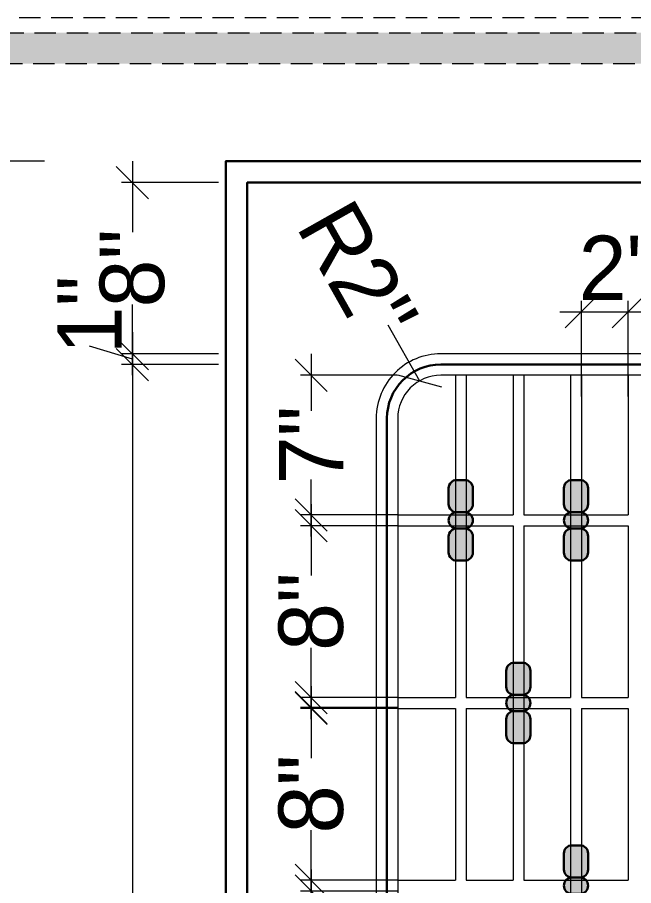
# Model space of a CAD drawing. Header units: millimetres. Extents: x 35877 to 3066687, y -650199 to -40525.
# Drawn here: x 147793.93 to 147822.61, y -180490.22 to -180449.81 of the extents above; entities that cross this region are included whole.
import ezdxf

# ---------------------------------------------------------------- set-up
doc = ezdxf.new("R2010")
doc.units = ezdxf.units.MM
doc.header["$MEASUREMENT"] = 0
doc.header["$PDMODE"] = 35
doc.linetypes.add('DASHED', pattern=[0.75, 0.5, -0.25])
doc.linetypes.add('DASHEDX2', pattern=[1.5, 1, -0.5])
doc.layers.get('Defpoints').update_dxf_attribs({"color": 220})
for name, color, linetype, lineweight in [('A8_FURNITURE', 32, 'Continuous', 30), ('Dimension', 10, 'DASHEDX2', 20), ('Elevation 4.5', 206, 'Continuous', 5), ('FURNITURE', 32, 'Continuous', 9), ('furniture dimensions', 1, 'DASHED', 0), ('wall', 7, 'Continuous', 30)]:
    doc.layers.add(name, color=color, linetype=linetype, lineweight=lineweight)
doc.styles.add('century g', font='GOTHIC.TTF')
doc.dimstyles.new('Archana', dxfattribs={"dimtxt": 2, "dimasz": 0.75, "dimexe": 0.5, "dimexo": 0.5, "dimgap": 0, "dimtad": 0, "dimzin": 0, "dimdsep": 46, "dimlunit": 4, "dimtxsty": 'century g', "dimblk": 'OBLIQUE', "dimcen": 0, "dimdle": 1, "dimclrd": 256, "dimclre": 256, "dimclrt": 256, "dimadec": 0, "dimazin": 0, "dimtfac": 1, "dimtofl": 0, "dimtmove": 1, "dimatfit": 3, "dimfxl": 1, "dimfxlon": 1, "dimtolj": 1, "dimtzin": 0, "dimlwd": -1, "dimlwe": -1, "dimarcsym": 0})

# ---------------------------------------------------------------- blocks, each defined once
blk = doc.blocks.new('_Oblique')
at = {"layer": 'wall', "color": 0, "lineweight": -2}
blk.add_line((-0.5, -0.5), (0.5, 0.5), dxfattribs=at)
blk = doc.blocks.new('*D348')
at = {"layer": 'Defpoints', "color": 0, "linetype": 'Continuous', "lineweight": 0, "transparency": 16777216}
for p in [(147791.19, -180456.506), (147806.83, -180456.506), (147806.83, -180549.465)]:
    blk.add_point(p, dxfattribs=at)
at = {"layer": 'furniture dimensions', "color": 5, "linetype": 'Continuous', "transparency": 16777216}
for p, q in [((147791.19, -180455.506), (147791.19, -180499.117)), ((147795.19, -180456.506), (147790.69, -180456.506)), ((147791.19, -180550.465), (147791.19, -180506.853))]:
    blk.add_line(p, q, dxfattribs=at)
at = {"layer": 'furniture dimensions', "color": 5, "linetype": 'ByBlock', "transparency": 16777216}
blk.add_line((147795.19, -180549.465), (147790.69, -180549.465), dxfattribs=at)
at = {"layer": 'furniture dimensions', "color": 5, "linetype": 'Continuous', "transparency": 16777216, "xscale": 1.5, "yscale": 1.5, "zscale": 1.5}
for p, rotation in [((147791.19, -180456.506), 90), ((147791.19, -180549.465), 270)]:
    blk.add_blockref('_Oblique', p, dxfattribs=dict(at, rotation=rotation))
at = {"layer": 'furniture dimensions', "linetype": 'Continuous', "lineweight": 0, "transparency": 16777216, "insert": (147791.19, -180502.985), "char_height": 3, "attachment_point": 5, "rotation": 90, "style": 'century g'}
blk.add_mtext('\\A1;7\'-9"', dxfattribs=at)
blk = doc.blocks.new('*D349')
at = {"layer": 'Defpoints', "color": 0, "linetype": 'Continuous', "lineweight": 0, "transparency": 16777216}
for p in [(147813.413, -180457.506), (147799.281, -180465.471), (147814.162, -180465.471)]:
    blk.add_point(p, dxfattribs=at)
at = {"layer": 'furniture dimensions', "color": 5, "linetype": 'Continuous', "transparency": 16777216}
for p, q in [((147799.281, -180456.506), (147799.281, -180459.805)), ((147799.281, -180466.471), (147799.281, -180463.172)), ((147803.281, -180465.471), (147798.781, -180465.471))]:
    blk.add_line(p, q, dxfattribs=at)
at = {"layer": 'furniture dimensions', "color": 5, "linetype": 'ByBlock', "transparency": 16777216}
blk.add_line((147803.281, -180457.506), (147798.781, -180457.506), dxfattribs=at)
at = {"layer": 'furniture dimensions', "color": 5, "linetype": 'Continuous', "transparency": 16777216, "xscale": 1.5, "yscale": 1.5, "zscale": 1.5}
for p, rotation in [((147799.281, -180457.506), 90), ((147799.281, -180465.471), 270)]:
    blk.add_blockref('_Oblique', p, dxfattribs=dict(at, rotation=rotation))
at = {"layer": 'furniture dimensions', "linetype": 'Continuous', "lineweight": 0, "transparency": 16777216, "insert": (147799.281, -180461.488), "char_height": 3, "attachment_point": 5, "rotation": 90, "style": 'century g'}
blk.add_mtext('\\A1;8"', dxfattribs=at)
blk = doc.blocks.new('*D350')
at = {"layer": 'Defpoints', "color": 0, "linetype": 'Continuous', "lineweight": 0, "transparency": 16777216}
for p in [(147813.63, -180465.971), (147799.281, -180539.965), (147813.846, -180539.965)]:
    blk.add_point(p, dxfattribs=at)
at = {"layer": 'furniture dimensions', "color": 5, "linetype": 'Continuous', "transparency": 16777216}
for p, q in [((147799.281, -180464.971), (147799.281, -180499.091)), ((147799.281, -180540.965), (147799.281, -180506.845)), ((147803.281, -180539.965), (147798.781, -180539.965))]:
    blk.add_line(p, q, dxfattribs=at)
at = {"layer": 'furniture dimensions', "color": 5, "linetype": 'ByBlock', "transparency": 16777216}
blk.add_line((147803.281, -180465.971), (147798.781, -180465.971), dxfattribs=at)
at = {"layer": 'furniture dimensions', "color": 5, "linetype": 'Continuous', "transparency": 16777216, "xscale": 1.5, "yscale": 1.5, "zscale": 1.5}
for p, rotation in [((147799.281, -180465.971), 90), ((147799.281, -180539.965), 270)]:
    blk.add_blockref('_Oblique', p, dxfattribs=dict(at, rotation=rotation))
at = {"layer": 'furniture dimensions', "linetype": 'Continuous', "lineweight": 0, "transparency": 16777216, "insert": (147799.281, -180502.968), "char_height": 3, "attachment_point": 5, "rotation": 90, "style": 'century g'}
blk.add_mtext('\\A1;6\'-2"', dxfattribs=at)
blk = doc.blocks.new('*D356')
at = {"layer": 'Defpoints', "color": 0, "linetype": 'Continuous', "lineweight": 0, "transparency": 16777216}
for p in [(147813.63, -180465.471), (147799.281, -180465.971), (147813.63, -180465.971)]:
    blk.add_point(p, dxfattribs=at)
at = {"layer": 'furniture dimensions', "color": 5, "linetype": 'Continuous', "transparency": 16777216}
for p, q in [((147799.281, -180464.471), (147799.281, -180466.971)), ((147799.281, -180465.721), (147797.281, -180465.121)), ((147803.281, -180465.971), (147798.781, -180465.971))]:
    blk.add_line(p, q, dxfattribs=at)
at = {"layer": 'furniture dimensions', "color": 5, "linetype": 'ByBlock', "transparency": 16777216}
blk.add_line((147803.281, -180465.471), (147798.781, -180465.471), dxfattribs=at)
at = {"layer": 'furniture dimensions', "color": 5, "linetype": 'Continuous', "transparency": 16777216, "xscale": 1.5, "yscale": 1.5, "zscale": 1.5}
for p, rotation in [((147799.281, -180465.471), 90), ((147799.281, -180465.971), 270)]:
    blk.add_blockref('_Oblique', p, dxfattribs=dict(at, rotation=rotation))
at = {"layer": 'furniture dimensions', "linetype": 'Continuous', "lineweight": 0, "transparency": 16777216, "insert": (147797.281, -180463.664), "char_height": 3, "attachment_point": 5, "rotation": 90, "style": 'century g'}
blk.add_mtext('\\A1;1"', dxfattribs=at)
blk = doc.blocks.new('*D358')
at = {"layer": 'Defpoints', "color": 0, "linetype": 'Continuous', "lineweight": 0, "transparency": 16777216}
for p in [(147822.358, -180463.511), (147820.176, -180467.959), (147822.358, -180467.959)]:
    blk.add_point(p, dxfattribs=at)
at = {"layer": 'furniture dimensions', "color": 5, "linetype": 'ByBlock', "transparency": 16777216}
blk.add_line((147820.176, -180467.459), (147820.176, -180463.011), dxfattribs=at)
at = {"layer": 'furniture dimensions', "color": 5, "linetype": 'Continuous', "transparency": 16777216}
for p, q in [((147822.358, -180467.459), (147822.358, -180463.011)), ((147819.176, -180463.511), (147823.358, -180463.511))]:
    blk.add_line(p, q, dxfattribs=at)
at = {"layer": 'furniture dimensions', "color": 5, "linetype": 'Continuous', "transparency": 16777216, "xscale": 1.5, "yscale": 1.5, "zscale": 1.5, "rotation": 180}
blk.add_blockref('_Oblique', (147820.176, -180463.511), dxfattribs=at)
at = {"layer": 'furniture dimensions', "color": 5, "linetype": 'Continuous', "transparency": 16777216, "xscale": 1.5, "yscale": 1.5, "zscale": 1.5}
blk.add_blockref('_Oblique', (147822.358, -180463.511), dxfattribs=at)
at = {"layer": 'furniture dimensions', "linetype": 'Continuous', "lineweight": 0, "transparency": 16777216, "insert": (147821.878, -180461.473), "char_height": 3, "attachment_point": 5, "style": 'century g'}
blk.add_mtext('\\A1;2"', dxfattribs=at)
blk = doc.blocks.new('*D359')
at = {"layer": 'Defpoints', "color": 0, "linetype": 'Continuous', "lineweight": 0, "transparency": 16777216}
for p in [(147807.601, -180466.471), (147818.571, -180466.471), (147818.571, -180472.971)]:
    blk.add_point(p, dxfattribs=at)
at = {"layer": 'furniture dimensions', "color": 5, "linetype": 'Continuous', "transparency": 16777216}
for p, q in [((147807.601, -180465.471), (147807.601, -180468.117)), ((147811.601, -180466.471), (147807.101, -180466.471)), ((147807.601, -180473.971), (147807.601, -180471.325))]:
    blk.add_line(p, q, dxfattribs=at)
at = {"layer": 'furniture dimensions', "color": 5, "linetype": 'ByBlock', "transparency": 16777216}
blk.add_line((147811.601, -180472.971), (147807.101, -180472.971), dxfattribs=at)
at = {"layer": 'furniture dimensions', "color": 5, "linetype": 'Continuous', "transparency": 16777216, "xscale": 1.5, "yscale": 1.5, "zscale": 1.5}
for p, rotation in [((147807.601, -180466.471), 90), ((147807.601, -180472.971), 270)]:
    blk.add_blockref('_Oblique', p, dxfattribs=dict(at, rotation=rotation))
at = {"layer": 'furniture dimensions', "linetype": 'Continuous', "lineweight": 0, "transparency": 16777216, "insert": (147807.601, -180469.721), "char_height": 3, "attachment_point": 5, "rotation": 90, "style": 'century g'}
blk.add_mtext('\\A1;7"', dxfattribs=at)
blk = doc.blocks.new('*D360')
at = {"layer": 'Defpoints', "color": 0, "linetype": 'Continuous', "lineweight": 0, "transparency": 16777216}
for p in [(147813.067, -180473.471), (147807.601, -180481.471), (147812.971, -180481.471)]:
    blk.add_point(p, dxfattribs=at)
at = {"layer": 'furniture dimensions', "color": 5, "linetype": 'Continuous', "transparency": 16777216}
for p, q in [((147807.601, -180472.471), (147807.601, -180475.787)), ((147807.601, -180482.471), (147807.601, -180479.154)), ((147811.601, -180481.471), (147807.101, -180481.471))]:
    blk.add_line(p, q, dxfattribs=at)
at = {"layer": 'furniture dimensions', "color": 5, "linetype": 'ByBlock', "transparency": 16777216}
blk.add_line((147811.601, -180473.471), (147807.101, -180473.471), dxfattribs=at)
at = {"layer": 'furniture dimensions', "color": 5, "linetype": 'Continuous', "transparency": 16777216, "xscale": 1.5, "yscale": 1.5, "zscale": 1.5}
for p, rotation in [((147807.601, -180473.471), 90), ((147807.601, -180481.471), 270)]:
    blk.add_blockref('_Oblique', p, dxfattribs=dict(at, rotation=rotation))
at = {"layer": 'furniture dimensions', "linetype": 'Continuous', "lineweight": 0, "transparency": 16777216, "insert": (147807.601, -180477.471), "char_height": 3, "attachment_point": 5, "rotation": 90, "style": 'century g'}
blk.add_mtext('\\A1;8"', dxfattribs=at)
blk = doc.blocks.new('*D361')
at = {"layer": 'Defpoints', "color": 0, "linetype": 'Continuous', "lineweight": 0, "transparency": 16777216}
for p in [(147813.163, -180481.934), (147807.601, -180489.971), (147813.163, -180489.971)]:
    blk.add_point(p, dxfattribs=at)
at = {"layer": 'furniture dimensions', "color": 5, "linetype": 'Continuous', "transparency": 16777216}
for p, q in [((147807.601, -180480.934), (147807.601, -180484.269)), ((147807.601, -180490.971), (147807.601, -180487.636)), ((147811.601, -180489.971), (147807.101, -180489.971))]:
    blk.add_line(p, q, dxfattribs=at)
at = {"layer": 'furniture dimensions', "color": 5, "linetype": 'ByBlock', "transparency": 16777216}
blk.add_line((147811.601, -180481.934), (147807.101, -180481.934), dxfattribs=at)
at = {"layer": 'furniture dimensions', "color": 5, "linetype": 'Continuous', "transparency": 16777216, "xscale": 1.5, "yscale": 1.5, "zscale": 1.5}
for p, rotation in [((147807.601, -180481.934), 90), ((147807.601, -180489.971), 270)]:
    blk.add_blockref('_Oblique', p, dxfattribs=dict(at, rotation=rotation))
at = {"layer": 'furniture dimensions', "linetype": 'Continuous', "lineweight": 0, "transparency": 16777216, "insert": (147807.601, -180485.952), "char_height": 3, "attachment_point": 5, "rotation": 90, "style": 'century g'}
blk.add_mtext('\\A1;8"', dxfattribs=at)
blk = doc.blocks.new('*D362')
at = {"layer": 'Defpoints', "color": 0, "linetype": 'Continuous', "lineweight": 0, "transparency": 16777216}
for p in [(147812.971, -180481.971), (147807.601, -180489.971), (147812.971, -180489.971)]:
    blk.add_point(p, dxfattribs=at)
at = {"layer": 'furniture dimensions', "color": 5, "linetype": 'Continuous', "transparency": 16777216}
for p, q in [((147807.601, -180480.971), (147807.601, -180484.287)), ((147807.601, -180490.971), (147807.601, -180487.654)), ((147811.601, -180489.971), (147807.101, -180489.971))]:
    blk.add_line(p, q, dxfattribs=at)
at = {"layer": 'furniture dimensions', "color": 5, "linetype": 'ByBlock', "transparency": 16777216}
blk.add_line((147811.601, -180481.971), (147807.101, -180481.971), dxfattribs=at)
at = {"layer": 'furniture dimensions', "color": 5, "linetype": 'Continuous', "transparency": 16777216, "xscale": 1.5, "yscale": 1.5, "zscale": 1.5}
for p, rotation in [((147807.601, -180481.971), 90), ((147807.601, -180489.971), 270)]:
    blk.add_blockref('_Oblique', p, dxfattribs=dict(at, rotation=rotation))
at = {"layer": 'furniture dimensions', "linetype": 'Continuous', "lineweight": 0, "transparency": 16777216, "insert": (147807.601, -180485.971), "char_height": 3, "attachment_point": 5, "rotation": 90, "style": 'century g'}
blk.add_mtext('\\A1;8"', dxfattribs=at)
blk = doc.blocks.new('*D363')
at = {"layer": 'Defpoints', "color": 0, "linetype": 'Continuous', "lineweight": 0, "transparency": 16777216}
for p in [(147812.971, -180490.471), (147807.601, -180498.471), (147812.971, -180498.471)]:
    blk.add_point(p, dxfattribs=at)
at = {"layer": 'furniture dimensions', "color": 5, "linetype": 'Continuous', "transparency": 16777216}
for p, q in [((147807.601, -180489.471), (147807.601, -180492.787)), ((147807.601, -180499.471), (147807.601, -180496.154)), ((147811.601, -180498.471), (147807.101, -180498.471))]:
    blk.add_line(p, q, dxfattribs=at)
at = {"layer": 'furniture dimensions', "color": 5, "linetype": 'ByBlock', "transparency": 16777216}
blk.add_line((147811.601, -180490.471), (147807.101, -180490.471), dxfattribs=at)
at = {"layer": 'furniture dimensions', "color": 5, "linetype": 'Continuous', "transparency": 16777216, "xscale": 1.5, "yscale": 1.5, "zscale": 1.5}
for p, rotation in [((147807.601, -180490.471), 90), ((147807.601, -180498.471), 270)]:
    blk.add_blockref('_Oblique', p, dxfattribs=dict(at, rotation=rotation))
at = {"layer": 'furniture dimensions', "linetype": 'Continuous', "lineweight": 0, "transparency": 16777216, "insert": (147807.601, -180494.471), "char_height": 3, "attachment_point": 5, "rotation": 90, "style": 'century g'}
blk.add_mtext('\\A1;8"', dxfattribs=at)
blk = doc.blocks.new('*D370')
at = {"layer": 'Defpoints', "color": 0, "linetype": 'Continuous', "lineweight": 0, "transparency": 16777216}
for p in [(147812.646, -180466.729), (147813.63, -180468.471)]:
    blk.add_point(p, dxfattribs=at)
at = {"layer": 'furniture dimensions', "color": 5, "linetype": 'Continuous', "transparency": 16777216}
blk.add_line((147811.172, -180464.117), (147812.646, -180466.729), dxfattribs=at)
at = {"layer": 'furniture dimensions', "color": 5, "linetype": 'Continuous', "transparency": 16777216, "xscale": 1.5, "yscale": 1.5, "zscale": 1.5, "rotation": 299.4460950845078}
blk.add_blockref('_Oblique', (147812.646, -180466.729), dxfattribs=at)
at = {"layer": 'furniture dimensions', "linetype": 'Continuous', "lineweight": 0, "transparency": 16777216, "insert": (147809.78, -180461.652), "char_height": 3, "attachment_point": 5, "rotation": 299.4461, "style": 'century g'}
blk.add_mtext('\\A1;R2"', dxfattribs=at)

msp = doc.modelspace()

# ---------------------------------------------------------------- hatches: boundary and pattern name
at = {"layer": 'A8_FURNITURE', "lineweight": 0, "true_color": 0x939598, "transparency": 33554687}
h = msp.add_hatch(color=252, dxfattribs=at)
h.dxf.hatch_style = 1
edge = h.paths.add_edge_path()
edge.add_line((147814.375, -180471.346), (147814.75, -180471.346))
edge.add_arc((147814.75, -180471.721), 0.375, 0, 90, ccw=False)
edge.add_line((147815.125, -180471.721), (147815.125, -180472.471))
edge.add_arc((147814.75, -180472.471), 0.375, -90, 0, ccw=False)
edge.add_line((147814.75, -180472.846), (147814.375, -180472.846))
edge.add_arc((147814.375, -180472.471), 0.375, 180, 270, ccw=False)
edge.add_line((147814, -180472.471), (147814, -180471.721))
edge.add_arc((147814.375, -180471.721), 0.375, 90, 180, ccw=False)
edge = h.paths.add_edge_path()
edge.add_line((147814.375, -180472.846), (147814.75, -180472.846))
edge.add_arc((147814.75, -180473.221), 0.375, 0, 90, ccw=False)
edge.add_arc((147814.75, -180473.221), 0.375, -90, 0, ccw=False)
edge.add_line((147814.75, -180473.596), (147814.375, -180473.596))
edge.add_arc((147814.375, -180473.221), 0.375, 180, 270, ccw=False)
edge.add_arc((147814.375, -180473.221), 0.375, 90, 180, ccw=False)
edge = h.paths.add_edge_path()
edge.add_line((147814.375, -180473.596), (147814.75, -180473.596))
edge.add_arc((147814.75, -180473.971), 0.375, 0, 90, ccw=False)
edge.add_line((147815.125, -180473.971), (147815.125, -180474.721))
edge.add_arc((147814.75, -180474.721), 0.375, -90, 0, ccw=False)
edge.add_line((147814.75, -180475.096), (147814.375, -180475.096))
edge.add_arc((147814.375, -180474.721), 0.375, 180, 270, ccw=False)
edge.add_line((147814, -180474.721), (147814, -180473.971))
edge.add_arc((147814.375, -180473.971), 0.375, 90, 180, ccw=False)
h = msp.add_hatch(color=252, dxfattribs=at)
h.dxf.hatch_style = 1
edge = h.paths.add_edge_path()
edge.add_line((147819.739, -180471.346), (147820.114, -180471.346))
edge.add_arc((147820.114, -180471.721), 0.375, 0, 90, ccw=False)
edge.add_line((147820.489, -180471.721), (147820.489, -180472.471))
edge.add_arc((147820.114, -180472.471), 0.375, -90, 0, ccw=False)
edge.add_line((147820.114, -180472.846), (147819.739, -180472.846))
edge.add_arc((147819.739, -180472.471), 0.375, 180, 270, ccw=False)
edge.add_line((147819.364, -180472.471), (147819.364, -180471.721))
edge.add_arc((147819.739, -180471.721), 0.375, 90, 180, ccw=False)
edge = h.paths.add_edge_path()
edge.add_line((147819.739, -180472.846), (147820.114, -180472.846))
edge.add_arc((147820.114, -180473.221), 0.375, 0, 90, ccw=False)
edge.add_arc((147820.114, -180473.221), 0.375, -90, 0, ccw=False)
edge.add_line((147820.114, -180473.596), (147819.739, -180473.596))
edge.add_arc((147819.739, -180473.221), 0.375, 180, 270, ccw=False)
edge.add_arc((147819.739, -180473.221), 0.375, 90, 180, ccw=False)
edge = h.paths.add_edge_path()
edge.add_line((147819.739, -180473.596), (147820.114, -180473.596))
edge.add_arc((147820.114, -180473.971), 0.375, 0, 90, ccw=False)
edge.add_line((147820.489, -180473.971), (147820.489, -180474.721))
edge.add_arc((147820.114, -180474.721), 0.375, -90, 0, ccw=False)
edge.add_line((147820.114, -180475.096), (147819.739, -180475.096))
edge.add_arc((147819.739, -180474.721), 0.375, 180, 270, ccw=False)
edge.add_line((147819.364, -180474.721), (147819.364, -180473.971))
edge.add_arc((147819.739, -180473.971), 0.375, 90, 180, ccw=False)
h = msp.add_hatch(color=252, dxfattribs=at)
h.dxf.hatch_style = 1
edge = h.paths.add_edge_path()
edge.add_line((147817.057, -180479.846), (147817.432, -180479.846))
edge.add_arc((147817.432, -180480.221), 0.375, 0, 90, ccw=False)
edge.add_line((147817.807, -180480.221), (147817.807, -180480.971))
edge.add_arc((147817.432, -180480.971), 0.375, -90, 0, ccw=False)
edge.add_line((147817.432, -180481.346), (147817.057, -180481.346))
edge.add_arc((147817.057, -180480.971), 0.375, 180, 270, ccw=False)
edge.add_line((147816.682, -180480.971), (147816.682, -180480.221))
edge.add_arc((147817.057, -180480.221), 0.375, 90, 180, ccw=False)
edge = h.paths.add_edge_path()
edge.add_line((147817.057, -180481.346), (147817.432, -180481.346))
edge.add_arc((147817.432, -180481.721), 0.375, 0, 90, ccw=False)
edge.add_arc((147817.432, -180481.721), 0.375, -90, 0, ccw=False)
edge.add_line((147817.432, -180482.096), (147817.057, -180482.096))
edge.add_arc((147817.057, -180481.721), 0.375, 180, 270, ccw=False)
edge.add_arc((147817.057, -180481.721), 0.375, 90, 180, ccw=False)
edge = h.paths.add_edge_path()
edge.add_line((147817.057, -180482.096), (147817.432, -180482.096))
edge.add_arc((147817.432, -180482.471), 0.375, 0, 90, ccw=False)
edge.add_line((147817.807, -180482.471), (147817.807, -180483.221))
edge.add_arc((147817.432, -180483.221), 0.375, -90, 0, ccw=False)
edge.add_line((147817.432, -180483.596), (147817.057, -180483.596))
edge.add_arc((147817.057, -180483.221), 0.375, 180, 270, ccw=False)
edge.add_line((147816.682, -180483.221), (147816.682, -180482.471))
edge.add_arc((147817.057, -180482.471), 0.375, 90, 180, ccw=False)
h = msp.add_hatch(color=252, dxfattribs=at)
h.dxf.hatch_style = 1
edge = h.paths.add_edge_path()
edge.add_line((147819.739, -180488.346), (147820.114, -180488.346))
edge.add_arc((147820.114, -180488.721), 0.375, 0, 90, ccw=False)
edge.add_line((147820.489, -180488.721), (147820.489, -180489.471))
edge.add_arc((147820.114, -180489.471), 0.375, -90, 0, ccw=False)
edge.add_line((147820.114, -180489.846), (147819.739, -180489.846))
edge.add_arc((147819.739, -180489.471), 0.375, 180, 270, ccw=False)
edge.add_line((147819.364, -180489.471), (147819.364, -180488.721))
edge.add_arc((147819.739, -180488.721), 0.375, 90, 180, ccw=False)
edge = h.paths.add_edge_path()
edge.add_line((147819.739, -180489.846), (147820.114, -180489.846))
edge.add_arc((147820.114, -180490.221), 0.375, 0, 90, ccw=False)
edge.add_arc((147820.114, -180490.221), 0.375, -90, 0, ccw=False)
edge.add_line((147820.114, -180490.596), (147819.739, -180490.596))
edge.add_arc((147819.739, -180490.221), 0.375, 180, 270, ccw=False)
edge.add_arc((147819.739, -180490.221), 0.375, 90, 180, ccw=False)
edge = h.paths.add_edge_path()
edge.add_line((147819.739, -180490.596), (147820.114, -180490.596))
edge.add_arc((147820.114, -180490.971), 0.375, 0, 90, ccw=False)
edge.add_line((147820.489, -180490.971), (147820.489, -180491.721))
edge.add_arc((147820.114, -180491.721), 0.375, -90, 0, ccw=False)
edge.add_line((147820.114, -180492.096), (147819.739, -180492.096))
edge.add_arc((147819.739, -180491.721), 0.375, 180, 270, ccw=False)
edge.add_line((147819.364, -180491.721), (147819.364, -180490.971))
edge.add_arc((147819.739, -180490.971), 0.375, 90, 180, ccw=False)
at = {"layer": 'Dimension', "true_color": 0xd39e00, "transparency": 33554687}
h = msp.add_hatch(color=42, dxfattribs=at)
h.paths.add_polyline_path([(147736.225, -180450.532), (147736.225, -180594.568), (147940.858, -180594.568), (147940.858, -180450.532)])
h.paths.add_polyline_path([(147737.661, -180451.968), (147939.422, -180451.968), (147939.422, -180593.132), (147737.661, -180593.132)], flags=16)

# ---------------------------------------------------------------- linework, layer by layer
at = {"layer": 'A8_FURNITURE', "color": 18, "lineweight": 0, "true_color": 0x000000, "transparency": 33554687}
for p, q in [((147814.312, -180466.471), (147814.312, -180481.471)), ((147814.812, -180466.471), (147814.812, -180481.471)), ((147816.994, -180466.471), (147816.994, -180472.971)), ((147817.494, -180466.471), (147817.494, -180472.971)), ((147819.676, -180466.471), (147819.676, -180481.471)), ((147820.176, -180466.471), (147820.176, -180481.471)), ((147822.358, -180466.471), (147822.358, -180472.971)), ((147811.63, -180472.971), (147816.994, -180472.971)), ((147817.494, -180472.971), (147822.358, -180472.971)), ((147811.63, -180473.471), (147816.994, -180473.471)), ((147816.994, -180473.471), (147816.994, -180489.971)), ((147817.494, -180473.471), (147822.358, -180473.471)), ((147817.494, -180473.471), (147817.494, -180489.971)), ((147822.358, -180473.471), (147822.358, -180481.471)), ((147811.63, -180481.471), (147814.312, -180481.471)), ((147814.812, -180481.471), (147819.676, -180481.471)), ((147820.176, -180481.471), (147822.358, -180481.471)), ((147811.63, -180481.971), (147814.312, -180481.971)), ((147814.312, -180481.971), (147814.312, -180489.971)), ((147814.812, -180481.971), (147819.676, -180481.971)), ((147814.812, -180481.971), (147814.812, -180489.971)), ((147819.676, -180481.971), (147819.676, -180498.471)), ((147820.176, -180481.971), (147822.358, -180481.971)), ((147820.176, -180481.971), (147820.176, -180498.471)), ((147822.358, -180481.971), (147822.358, -180489.971)), ((147811.63, -180489.971), (147814.312, -180489.971)), ((147814.812, -180489.971), (147816.994, -180489.971)), ((147817.494, -180489.971), (147822.358, -180489.971))]:
    msp.add_line(p, q, dxfattribs=at)
msp.add_lwpolyline([(147843.627, -180495.366), (147843.627, -180468.471, 0.414214), (147841.627, -180466.471), (147813.63, -180466.471, 0.414214), (147811.63, -180468.471), (147811.63, -180537.465, 0.414214), (147813.63, -180539.465), (147841.627, -180539.465, 0.414214), (147843.627, -180537.465), (147843.627, -180534.566)], format="xyb", dxfattribs=at)
at = {"layer": 'A8_FURNITURE', "color": 18, "lineweight": 30, "true_color": 0x000000, "transparency": 33554687}
for points in [[(147814.375, -180471.346), (147814.75, -180471.346, -0.414214), (147815.125, -180471.721), (147815.125, -180472.471, -0.414214), (147814.75, -180472.846), (147814.375, -180472.846, -0.414214), (147814, -180472.471), (147814, -180471.721, -0.414214)], [(147819.739, -180471.346), (147820.114, -180471.346, -0.414214), (147820.489, -180471.721), (147820.489, -180472.471, -0.414214), (147820.114, -180472.846), (147819.739, -180472.846, -0.414214), (147819.364, -180472.471), (147819.364, -180471.721, -0.414214)], [(147814.375, -180472.846), (147814.75, -180472.846, -0.414214), (147815.125, -180473.221), (147815.125, -180473.221, -0.414214), (147814.75, -180473.596), (147814.375, -180473.596, -0.414214), (147814, -180473.221), (147814, -180473.221, -0.414214)], [(147819.739, -180472.846), (147820.114, -180472.846, -0.414214), (147820.489, -180473.221), (147820.489, -180473.221, -0.414214), (147820.114, -180473.596), (147819.739, -180473.596, -0.414214), (147819.364, -180473.221), (147819.364, -180473.221, -0.414214)], [(147814.375, -180473.596), (147814.75, -180473.596, -0.414214), (147815.125, -180473.971), (147815.125, -180474.721, -0.414214), (147814.75, -180475.096), (147814.375, -180475.096, -0.414214), (147814, -180474.721), (147814, -180473.971, -0.414214)], [(147819.739, -180473.596), (147820.114, -180473.596, -0.414214), (147820.489, -180473.971), (147820.489, -180474.721, -0.414214), (147820.114, -180475.096), (147819.739, -180475.096, -0.414214), (147819.364, -180474.721), (147819.364, -180473.971, -0.414214)], [(147817.057, -180479.846), (147817.432, -180479.846, -0.414214), (147817.807, -180480.221), (147817.807, -180480.971, -0.414214), (147817.432, -180481.346), (147817.057, -180481.346, -0.414214), (147816.682, -180480.971), (147816.682, -180480.221, -0.414214)], [(147817.057, -180481.346), (147817.432, -180481.346, -0.414214), (147817.807, -180481.721), (147817.807, -180481.721, -0.414214), (147817.432, -180482.096), (147817.057, -180482.096, -0.414214), (147816.682, -180481.721), (147816.682, -180481.721, -0.414214)], [(147817.057, -180482.096), (147817.432, -180482.096, -0.414214), (147817.807, -180482.471), (147817.807, -180483.221, -0.414214), (147817.432, -180483.596), (147817.057, -180483.596, -0.414214), (147816.682, -180483.221), (147816.682, -180482.471, -0.414214)], [(147819.739, -180488.346), (147820.114, -180488.346, -0.414214), (147820.489, -180488.721), (147820.489, -180489.471, -0.414214), (147820.114, -180489.846), (147819.739, -180489.846, -0.414214), (147819.364, -180489.471), (147819.364, -180488.721, -0.414214)], [(147819.739, -180489.846), (147820.114, -180489.846, -0.414214), (147820.489, -180490.221), (147820.489, -180490.221, -0.414214), (147820.114, -180490.596), (147819.739, -180490.596, -0.414214), (147819.364, -180490.221), (147819.364, -180490.221, -0.414214)]]:
    msp.add_lwpolyline(points, format="xyb", close=True, dxfattribs=at)
at = {"layer": 'Dimension', "color": 42, "true_color": 0xd39e00, "transparency": 33554687, "elevation": 0.119}
for points in [[(147735.507, -180449.814), (147941.576, -180449.814), (147941.576, -180595.286), (147735.507, -180595.286)], [(147736.225, -180450.532), (147940.858, -180450.532), (147940.858, -180594.568), (147736.225, -180594.568)], [(147737.661, -180451.968), (147939.422, -180451.968), (147939.422, -180593.132), (147737.661, -180593.132)]]:
    msp.add_lwpolyline(points, close=True, dxfattribs=at)
at = {"layer": 'Elevation 4.5', "color": 18, "lineweight": 30, "true_color": 0x000000, "transparency": 33554687}
msp.add_line((147851.619, -180456.506), (147803.627, -180456.506), dxfattribs=at)
msp.add_lwpolyline([(147851.619, -180456.506), (147803.627, -180456.506), (147803.635, -180549.465), (147851.627, -180549.465)], close=True, dxfattribs=at)
at = {"layer": 'FURNITURE', "lineweight": 30, "transparency": 33554687}
msp.add_lwpolyline([(147850.627, -180549.465), (147850.619, -180457.506), (147804.627, -180457.506), (147804.635, -180549.465)], dxfattribs=at)
at = {"layer": 'FURNITURE', "lineweight": 9, "transparency": 33554687}
msp.add_lwpolyline([(147844.627, -180495.366), (147844.627, -180468.471, 0.414214), (147841.627, -180465.471), (147813.63, -180465.471, 0.414214), (147810.63, -180468.471), (147810.63, -180537.465, 0.414214), (147813.63, -180540.465), (147841.627, -180540.465, 0.414214), (147844.627, -180537.465), (147844.627, -180534.566)], format="xyb", dxfattribs=at)
at = {"layer": 'FURNITURE', "lineweight": 30, "transparency": 33554687}
msp.add_lwpolyline([(147844.127, -180495.366), (147844.127, -180468.471, 0.414214), (147841.627, -180465.971), (147813.63, -180465.971, 0.414214), (147811.13, -180468.471), (147811.13, -180537.465, 0.414214), (147813.63, -180539.965), (147841.627, -180539.965, 0.414214), (147844.127, -180537.465), (147844.127, -180534.566)], format="xyb", dxfattribs=at)

# ---------------------------------------------------------------- dimensions: what is measured, and where the dimension line sits
at = {"layer": 'furniture dimensions', "color": 5, "linetype": 'Continuous', "lineweight": 0, "transparency": 33554687}
for base, p1, p2, picture, middle in [((147791.19, -180456.506), (147806.83, -180549.465), (147806.83, -180456.506), '*D348', (147791.19, -180502.985)), ((147799.281, -180465.471), (147813.413, -180457.506), (147814.162, -180465.471), '*D349', (147799.281, -180461.488)), ((147799.281199032, -180465.970734406), (147813.629536145, -180465.470734405), (147813.629536145, -180465.970734405), '*D356', (147797.281199032, -180465.120734406)), ((147799.281, -180539.965), (147813.63, -180465.971), (147813.846, -180539.965), '*D350', (147799.281, -180502.968)), ((147807.600843082, -180466.470734406), (147818.570681945, -180472.970734405), (147818.570681945, -180466.470734405), '*D359', (147807.600843082, -180469.720734406)), ((147807.601, -180481.471), (147813.067, -180473.471), (147812.971, -180481.471), '*D360', (147807.601, -180477.471)), ((147807.601, -180489.971), (147813.163, -180481.934), (147813.163, -180489.971), '*D361', (147807.601, -180485.952)), ((147807.601, -180489.971), (147812.971, -180481.971), (147812.971, -180489.971), '*D362', (147807.601, -180485.971)), ((147807.601, -180498.471), (147812.971, -180490.471), (147812.971, -180498.471), '*D363', (147807.601, -180494.471))]:
    dim = msp.add_linear_dim(base=base, p1=p1, p2=p2, angle=90, dimstyle='Archana', override={"dimtxt": 3, "dimasz": 1.5, "dimdec": 0, "dimclrd": 5, "dimclre": 5, "dimfxl": 4}, dxfattribs=at)
    dim.commit()
    dim.dimension.update_dxf_attribs({"geometry": picture, "text_midpoint": middle})
dim = msp.add_radius_dim(center=(147813.63, -180468.471), mpoint=(147812.646, -180466.729), dimstyle='Archana', override={"dimtxt": 3, "dimasz": 1.5, "dimdec": 0, "dimclrd": 5, "dimclre": 5, "dimfxl": 4}, dxfattribs=at)
dim.commit()
dim.dimension.update_dxf_attribs({"geometry": '*D370', "text_midpoint": (147809.78, -180461.652)})
dim = msp.add_linear_dim(base=(147822.358, -180463.511), p1=(147820.176, -180467.959), p2=(147822.358, -180467.959), dimstyle='Archana', override={"dimtxt": 3, "dimasz": 1.5, "dimdec": 0, "dimclrd": 5, "dimclre": 5, "dimfxl": 4}, dxfattribs=at)
dim.commit()
dim.dimension.update_dxf_attribs({"geometry": '*D358', "text_midpoint": (147821.878, -180461.473)})

doc.saveas('drawing.dxf')
